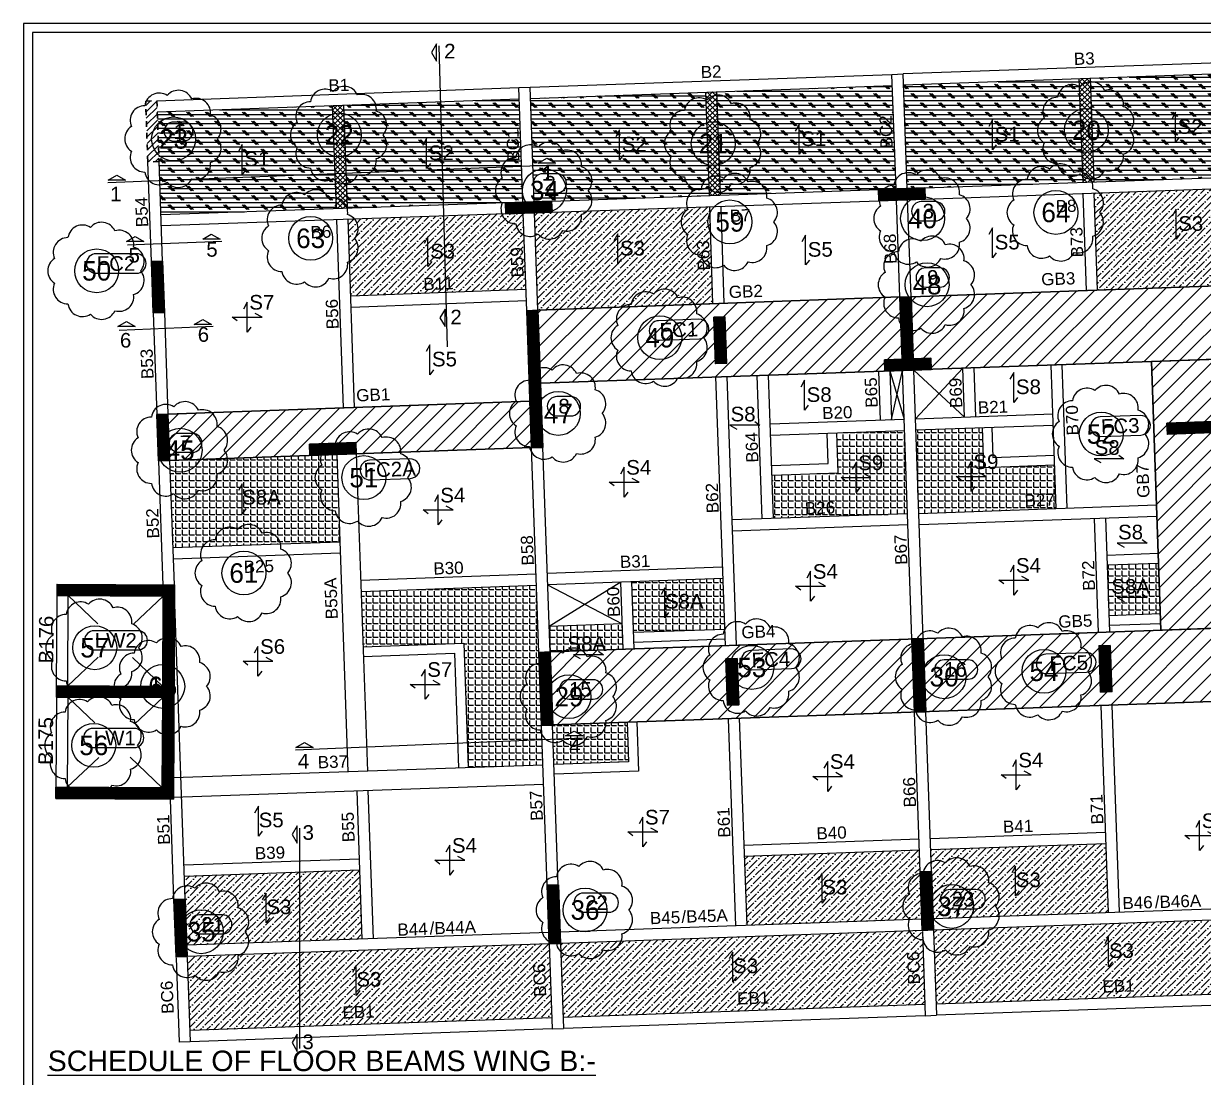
# Model space of a CAD drawing. Header units: millimetres. Extents: x 7675 to 3049577, y -133733 to 101877.
# Drawn here: x 2898307 to 2922512, y 77025 to 98635 of the extents above; entities that cross this region are included whole.
import ezdxf
from ezdxf.enums import TextEntityAlignment as Align

# ---------------------------------------------------------------- set-up
doc = ezdxf.new("R2010")
doc.units = ezdxf.units.MM
doc.header["$LTSCALE"] = 600
doc.linetypes.add('$0$DASHED2', pattern=[0.375, 0.25, -0.125])
doc.linetypes.add('Hidden', pattern=[4, 2, -2])
for name, color, linetype, lineweight in [('BEAM', 191, 'Continuous', 20), ('BEAM NO (H)', 121, 'Continuous', 20), ('BEAM NO (V)', 121, 'Continuous', 20), ('COL HATCH', 67, 'Continuous', 25), ('colno', 11, 'Continuous', 15), ('COLUMN', 84, 'Continuous', 30), ('GIRDER BEAM', 4, 'Continuous', 30), ('HATCH LIGHT_MOFA', 253, 'Continuous', 0), ('MAIN TEXT', 6, 'Continuous', 25), ('RC PARDI HATCH', 8, 'Continuous', 13), ('RCC PARDI', 2, 'Continuous', 20), ('sec', 2, 'Continuous', 13), ('SLAB', 1, 'Continuous', 25), ('SLAB MARK', 241, 'Continuous', 25), ('SLAB NO', 52, 'Continuous', 25), ('void', 45, 'Continuous', 18)]:
    doc.layers.add(name, color=color, linetype=linetype, lineweight=lineweight)
for name, color, linetype in [('S-QUERY-NOTE', 4, 'Continuous'), ('S-QUERY-WARNING', 30, 'Continuous'), ('VAA- HATCH', 7, 'Continuous')]:
    doc.layers.add(name, color=color, linetype=linetype)
doc.styles.add('ARIAL', font='arial.ttf')
pattern_1 = [(45, (2491303.62, 332757.3), (-176.7767, 176.7767), [])]
pattern_2 = [(44.684425, (2222075.1, -75728.195), (-10.0469908, 10.15827899), [])]
pattern_3 = [(45, (46286.416, -179883.063), (-10.60660172, 10.60660172), [])]
pattern_4 = [(0, (0, 0), (0, 95.25), []), (135, (47.62, -47.62), (-190.500082, -190.500082), [134.7039, -134.7039]), (135, (71.44, -47.62), (-190.500082, -190.500082), [134.7039, -134.7039]), (135, (95.25, -47.62), (-190.500082, -190.500082), [134.7039, -134.7039])]
pattern_5 = [(0, (0, 0), (0, 139.7), [101.6, -38.1]), (90, (0, 0), (-139.7, 9e-15), [101.6, -38.1])]
pattern_6 = [(44.6854249, (2233051.06, -59416.194), (-10.04716808, 10.15810365), [])]
pattern_7 = [(45, (2894726.755, 206159.45), (-53.03301, 53.03301), []), (135, (2894726.755, 206159.45), (-53.03301, -53.03301), [])]

# ---------------------------------------------------------------- blocks, each defined once
blk = doc.blocks.new('G$C8AF725FA')
at = {"layer": 'COLUMN'}
for p, q in [((-23665, -842, 11196), (-22715, -809, 11196)), ((-23657, -1072, 11196), (-23665, -842, 11196)), ((-22715, -809, 11196), (-22707, -1039, 11196)), ((-31320, -1114, 11196), (-30370, -1080, 11196)), ((-31311, -1344, 11196), (-31320, -1114, 11196)), ((-30370, -1080, 11196), (-30362, -1310, 11196)), ((-22707, -1039, 11196), (-23657, -1072, 11196)), ((-30362, -1310, 11196), (-31311, -1344, 11196)), ((-30651, -3320, 11196), (-30881, -3329, 11196)), ((-30881, -3329, 11196), (-30781, -6142, 11196)), ((-30551, -6134, 11196), (-30651, -3320, 11196)), ((-30781, -6142, 11196), (-30551, -6134, 11196)), ((-30403, -10327, 11196), (-30632, -10335, 11196)), ((-30632, -10335, 11196), (-30579, -11834, 11196)), ((-30349, -11826, 11196), (-30403, -10327, 11196)), ((-30579, -11834, 11196), (-30349, -11826, 11196)), ((-30463, -15112, 11196), (-30233, -15104, 11196)), ((-30421, -16311, 11196), (-30463, -15112, 11196)), ((-30233, -15104, 11196), (-30191, -16303, 11196)), ((-30191, -16303, 11196), (-30421, -16311, 11196))]:
    blk.add_line(p, q, dxfattribs=at)
for points in [[(-23181, -4322), (-22951, -4314), (-22996, -3041), (-23226, -3049)], [(-23541, -4335), (-22592, -4301), (-22584, -4531), (-23533, -4565)]]:
    blk.add_lwpolyline(points, close=True, dxfattribs=at)
at = {"layer": 'COLUMN', "elevation": 11196}
for points in [[(-22924, -11559), (-22695, -11551), (-22748, -10052), (-22978, -10060)], [(-22808, -14837), (-22578, -14829), (-22536, -16028), (-22766, -16036)]]:
    blk.add_lwpolyline(points, close=True, dxfattribs=at)

msp = doc.modelspace()

# ---------------------------------------------------------------- hatches: boundary and pattern name
at = {"layer": 'COL HATCH', "ltscale": 0.001}
h = msp.add_hatch(dxfattribs=at)
h.set_pattern_fill('ANSI31', color=99, scale=30, style=0)
h.paths.add_polyline_path([(2901042, 97053), (2900812, 97047), (2900857, 95798), (2901086, 95804)])
at = {"layer": 'COL HATCH', "lineweight": 0}
h = msp.add_hatch(dxfattribs=at)
h.set_pattern_fill('ANSI31', color=256, scale=4.5, angle=359.6854)
h.set_pattern_definition(pattern_6)
h.paths.add_polyline_path([(2915846, 95233), (2916795, 95267), (2916803, 95037), (2915854, 95003)])
h = msp.add_hatch(dxfattribs=at)
h.set_pattern_fill('ANSI31', color=256, scale=4.5, angle=359.6854)
h.set_pattern_definition(pattern_6)
h.paths.add_polyline_path([(2908191, 94962), (2909141, 94995), (2909149, 94765), (2908199, 94732)])
at = {"layer": 'COL HATCH'}
h = msp.add_hatch(dxfattribs=at)
h.set_pattern_fill('ANSI31', color=256, scale=120)
h.set_pattern_definition(pattern_3)
h.paths.add_polyline_path([(2901159, 93761), (2900929, 93753), (2900966, 92704), (2901196, 92712)])
at = {"layer": 'COL HATCH', "lineweight": 0}
h = msp.add_hatch(dxfattribs=at)
h.set_pattern_fill('ANSI31', color=256, scale=4.5, angle=359.6854)
h.set_pattern_definition(pattern_6)
h.paths.add_polyline_path([(2916330, 91753), (2916559, 91762), (2916515, 93034), (2916285, 93026)])
h = msp.add_hatch(dxfattribs=at)
h.set_pattern_fill('ANSI31', color=256, scale=4.5, angle=359.6854)
h.set_pattern_definition(pattern_6)
h.paths.add_polyline_path([(2908730, 89934), (2908960, 89942), (2908860, 92755), (2908630, 92747)])
at = {"layer": 'COL HATCH'}
h = msp.add_hatch(dxfattribs=at)
h.set_pattern_fill('ANSI31', color=256, scale=120)
h.set_pattern_definition([(45, (46296.276, -180161.036), (-10.60660172, 10.60660172), [])])
h.paths.add_polyline_path([(2912697, 92620), (2912467, 92612), (2912501, 91663), (2912730, 91671)])
at = {"layer": 'COL HATCH', "lineweight": 0}
h = msp.add_hatch(dxfattribs=at)
h.set_pattern_fill('ANSI31', color=256, scale=4.5, angle=359.6854)
h.set_pattern_definition(pattern_6)
h.paths.add_polyline_path([(2915970, 91741), (2916919, 91774), (2916927, 91544), (2915978, 91511)])
h = msp.add_hatch(dxfattribs=at)
h.set_pattern_fill('ANSI31', color=256, scale=4.5, angle=359.6844)
h.set_pattern_definition(pattern_2)
h.paths.add_polyline_path([(2901270, 90627), (2901040, 90619), (2901074, 89669), (2901304, 89678)])
at = {"layer": 'COL HATCH'}
h = msp.add_hatch(dxfattribs=at)
h.set_pattern_fill('ANSI31', color=256, scale=120)
h.set_pattern_definition(pattern_3)
h.paths.add_polyline_path([(2921764, 90443), (2922714, 90477), (2922722, 90247), (2921773, 90214)])
h = msp.add_hatch(dxfattribs=at)
h.set_pattern_fill('ANSI31', color=256, scale=120)
h.set_pattern_definition(pattern_3)
h.paths.add_polyline_path([(2904174, 90010), (2905123, 90043), (2905131, 89813), (2904182, 89780)])
at = {"layer": 'COL HATCH', "lineweight": 0}
h = msp.add_hatch(dxfattribs=at)
h.set_pattern_fill('ANSI31', color=256, scale=4.5, angle=359.6844)
h.set_pattern_definition(pattern_2)
h.paths.add_polyline_path([(2901163, 85043), (2898983, 85055), (2898982, 84825), (2901162, 84813), (2901152, 82963), (2898972, 82975), (2898971, 82745), (2901381, 82732), (2901405, 87122), (2898995, 87135), (2898993, 86905), (2901173, 86893)])
h = msp.add_hatch(dxfattribs=at)
h.set_pattern_fill('ANSI31', color=256, scale=4.5, angle=359.6854)
h.set_pattern_definition(pattern_6)
h.paths.add_polyline_path([(2916586, 84517), (2916816, 84525), (2916763, 86024), (2916533, 86015)])
h = msp.add_hatch(dxfattribs=at)
h.set_pattern_fill('ANSI31', color=256, scale=4.5, angle=359.6854)
h.set_pattern_definition(pattern_6)
h.paths.add_polyline_path([(2908932, 84241), (2909161, 84249), (2909108, 85748), (2908878, 85740)])
at = {"layer": 'COL HATCH'}
h = msp.add_hatch(dxfattribs=at)
h.set_pattern_fill('ANSI31', color=256, scale=120)
h.set_pattern_definition([(45, (46296.164, -180157.89), (-10.60660172, 10.60660172), [])])
h.paths.add_polyline_path([(2920600, 85884), (2920634, 84935), (2920404, 84927), (2920371, 85876)])
h = msp.add_hatch(dxfattribs=at)
h.set_pattern_fill('ANSI31', color=256, scale=120)
h.set_pattern_definition([(45, (46296.164, -180157.89), (-10.60660172, 10.60660172), [])])
h.paths.add_polyline_path([(2912945, 85613), (2912979, 84663), (2912749, 84655), (2912715, 85605)])
at = {"layer": 'COL HATCH', "lineweight": 0}
h = msp.add_hatch(dxfattribs=at)
h.set_pattern_fill('ANSI31', color=256, scale=4.5, angle=359.6854)
h.set_pattern_definition(pattern_6)
h.paths.add_polyline_path([(2916703, 81238), (2916933, 81247), (2916975, 80047), (2916745, 80039)])
h = msp.add_hatch(dxfattribs=at)
h.set_pattern_fill('ANSI31', color=256, scale=4.5, angle=359.6854)
h.set_pattern_definition(pattern_6)
h.paths.add_polyline_path([(2909048, 80963), (2909278, 80971), (2909320, 79772), (2909090, 79764)])
h = msp.add_hatch(dxfattribs=at)
h.set_pattern_fill('ANSI31', color=256, scale=4.5, angle=359.6844)
h.set_pattern_definition(pattern_2)
h.paths.add_polyline_path([(2901623, 80683), (2901393, 80675), (2901435, 79496), (2901665, 79504)])
at = {"layer": 'GIRDER BEAM', "lineweight": 20}
h = msp.add_hatch(dxfattribs=at)
h.set_pattern_fill('ANSI31', color=150, scale=2000)
h.set_pattern_definition(pattern_1)
h.paths.add_polyline_path([(2916338, 91524), (2916568, 91532), (2916515, 93034), (2916285, 93026)])
h.paths.add_polyline_path([(2923993, 91795), (2908913, 91260), (2908860, 92759), (2923940, 93301)])
h = msp.add_hatch(dxfattribs=at)
h.set_pattern_fill('ANSI31', color=150, scale=2000)
h.set_pattern_definition(pattern_1)
h.paths.add_polyline_path([(2921445, 91705), (2922944, 91758), (2923139, 86250), (2921640, 86196)])
h = msp.add_hatch(dxfattribs=at)
h.set_pattern_fill('ANSI31', color=150, scale=2000)
h.set_pattern_definition(pattern_1)
h.paths.add_polyline_path([(2901270, 90627), (2908696, 90890), (2908729, 89941), (2901304, 89678)])
h = msp.add_hatch(dxfattribs=at)
h.set_pattern_fill('ANSI31', color=150, scale=2000)
h.set_pattern_definition(pattern_1)
h.paths.add_polyline_path([(2909108, 85752), (2924188, 86287), (2924242, 84788), (2909161, 84253)])
at = {"layer": 'HATCH LIGHT_MOFA', "true_color": 0x636466, "transparency": 33554687}
h = msp.add_hatch(dxfattribs=at)
h.set_pattern_fill('CORK', color=251, scale=30)
h.set_pattern_definition(pattern_4)
h.paths.add_polyline_path([(2923786, 97635), (2920196, 97508), (2920271, 95390), (2923501, 95505), (2923501, 95505), (2923861, 95517)])
h = msp.add_hatch(dxfattribs=at)
h.set_pattern_fill('CORK', color=251, scale=30)
h.set_pattern_definition(pattern_4)
h.paths.add_polyline_path([(2912533, 97236), (2916131, 97364), (2916206, 95246), (2912608, 95118)])
h = msp.add_hatch(dxfattribs=at)
h.set_pattern_fill('CORK', color=251, scale=30)
h.set_pattern_definition(pattern_4)
h.paths.add_polyline_path([(2916361, 97372), (2919966, 97500), (2920042, 95382), (2916436, 95254)])
h = msp.add_hatch(dxfattribs=at)
h.set_pattern_fill('CORK', color=251, scale=30)
h.set_pattern_definition(pattern_4)
h.paths.add_polyline_path([(2906859, 97034), (2904878, 96962), (2904929, 95567), (2906898, 95644)])
h.paths.add_polyline_path([(2908476, 97092), (2906859, 97034), (2906898, 95644), (2908525, 95708)])
h.paths.add_polyline_path([(2906898, 95644), (2904929, 95567), (2904955, 94848), (2906919, 94917)])
h.paths.add_polyline_path([(2908525, 95708), (2906898, 95644), (2906919, 94917), (2908191, 94962), (2908551, 94974)])
h.paths.add_polyline_path([(2906542, 95752), (2907210, 95752), (2907210, 96217), (2906542, 96217)], flags=9)
h.paths.add_polyline_path([(2908554, 95746), (2908526, 96554), (2908138, 96540), (2908167, 95732)], flags=9)
h = msp.add_hatch(dxfattribs=at)
h.set_pattern_fill('CORK', color=251, scale=30)
h.set_pattern_definition(pattern_4)
h.paths.add_polyline_path([(2912303, 97228), (2908705, 97101), (2908766, 95386, -0.377692), (2908960, 95557), (2909249, 95557, -1), (2909249, 95165), (2908960, 95165, -0.357575), (2908768, 95323), (2908781, 94983), (2909141, 94995), (2912378, 95110)])
h.paths.add_polyline_path([(2909045, 95876), (2909222, 95773), (2908867, 95773)], flags=16)
h.paths.add_polyline_path([(2911146, 95931), (2910524, 95931), (2910524, 96391), (2911146, 96391)], flags=24)
h.paths.add_polyline_path([(2909172, 95341), (2908912, 95341), (2908912, 95792), (2909172, 95792)], flags=9)
h = msp.add_hatch(dxfattribs=at)
h.set_pattern_fill('CORK', color=251, scale=30)
h.set_pattern_definition(pattern_4)
h.paths.add_polyline_path([(2901050, 96823), (2904648, 96954), (2904725, 94840), (2901125, 94714)])
at = {"layer": 'HATCH LIGHT_MOFA'}
h = msp.add_hatch(dxfattribs=at)
h.set_pattern_fill('ANSI36', color=256, scale=30)
h.paths.add_polyline_path([(2920271, 95160), (2923869, 95288), (2923940, 93297), (2920342, 93170)])
h = msp.add_hatch(dxfattribs=at)
h.set_pattern_fill('ANSI36', color=256, scale=30)
h.paths.add_polyline_path([(2904963, 94619), (2908559, 94745), (2908614, 93187), (2905018, 93051)])
h = msp.add_hatch(dxfattribs=at)
h.set_pattern_fill('ANSI36', color=256, scale=30)
h.paths.add_polyline_path([(2908789, 94753), (2912386, 94880), (2912450, 92887), (2908860, 92761)])
h = msp.add_hatch(dxfattribs=at)
h.set_pattern_fill('ANGLE', color=256, scale=20)
h.set_pattern_definition(pattern_5)
h.paths.add_polyline_path([(2916382, 90292), (2916442, 88584), (2913693, 88486), (2913662, 89375), (2915020, 89424), (2914991, 90243)])
h = msp.add_hatch(dxfattribs=at)
h.set_pattern_fill('ANGLE', color=256, scale=20)
h.set_pattern_definition(pattern_5)
h.paths.add_polyline_path([(2916611, 90301), (2916672, 88592), (2919490, 88692), (2919459, 89585), (2917999, 89533), (2917970, 90349)])
h = msp.add_hatch(dxfattribs=at)
h.set_pattern_fill('ANGLE', color=256, scale=20)
h.set_pattern_definition(pattern_5)
h.paths.add_polyline_path([(2902573, 89723), (2901304, 89678), (2901367, 87889), (2904795, 88009), (2904732, 89799), (2901304, 89678), (2901284, 89677), (2902553, 89722)])
h = msp.add_hatch(dxfattribs=at)
h.set_pattern_fill('ANGLE', color=256, scale=20)
h.set_pattern_definition(pattern_5)
h.paths.add_polyline_path([(2921628, 86536), (2921591, 87573), (2920542, 87536), (2920579, 86499)])
h = msp.add_hatch(dxfattribs=at)
h.set_pattern_fill('ANGLE', color=256, scale=20)
h.set_pattern_definition(pattern_5)
h.paths.add_polyline_path([(2912694, 86219), (2912657, 87256), (2910788, 87190), (2910825, 86153)])
h = msp.add_hatch(dxfattribs=at)
h.set_pattern_fill('ANGLE', color=256, scale=20)
h.set_pattern_definition(pattern_5)
h.paths.add_polyline_path([(2907431, 83377), (2908960, 83441), (2908932, 84241), (2908878, 85740), (2908830, 87120), (2905231, 86992), (2905272, 85856), (2907341, 85929)])
h = msp.add_hatch(dxfattribs=at)
h.set_pattern_fill('ANGLE', color=256, scale=20)
h.set_pattern_definition(pattern_5)
h.paths.add_polyline_path([(2909108, 85752), (2910607, 85805), (2910589, 86325), (2909090, 86271), (2909108, 85752)])
h = msp.add_hatch(dxfattribs=at)
h.set_pattern_fill('ANGLE', color=256, scale=20)
h.set_pattern_definition(pattern_5)
h.paths.add_polyline_path([(2909190, 83443), (2909172, 83963), (2909161, 84249), (2909161, 84249), (2909161, 84249), (2909161, 84253), (2910690, 84307), (2910719, 83497)])
h.paths.add_polyline_path([(2909782, 84026), (2909427, 84026), (2909604, 84128)], flags=16)
h = msp.add_hatch(dxfattribs=at)
h.set_pattern_fill('ANSI36', color=256, scale=30)
edge = h.paths.add_edge_path()
edge.add_line((2920514, 81824), (2916917, 81696))
edge.add_line((2916917, 81696), (2916967, 80277))
edge.add_line((2916967, 80277), (2920564, 80403))
edge.add_line((2920564, 80403), (2920514, 81824))
h = msp.add_hatch(dxfattribs=at)
h.set_pattern_fill('ANSI36', color=256, scale=30)
edge = h.paths.add_edge_path()
edge.add_line((2916687, 81688), (2913091, 81560))
edge.add_line((2913091, 81560), (2913142, 80140))
edge.add_line((2913142, 80140), (2916737, 80269))
edge.add_line((2916737, 80269), (2916687, 81688))
h = msp.add_hatch(dxfattribs=at)
h.set_pattern_fill('ANSI36', color=256, scale=30)
edge = h.paths.add_edge_path()
edge.add_line((2905130, 81278), (2901606, 81153))
edge.add_line((2901606, 81153), (2901656, 79734))
edge.add_line((2901656, 79734), (2905250, 79860))
edge.add_line((2905250, 79860), (2905200, 81280))
h = msp.add_hatch(dxfattribs=at)
h.set_pattern_fill('ANSI36', color=256, scale=30)
h.paths.add_polyline_path([(2924401, 80307), (2916975, 80047), (2917029, 78528), (2924454, 78791)])
h = msp.add_hatch(dxfattribs=at)
h.set_pattern_fill('ANSI36', color=256, scale=30)
h.paths.add_polyline_path([(2916745, 80039), (2909320, 79772), (2909374, 78256), (2916799, 78520)])
h = msp.add_hatch(dxfattribs=at)
h.set_pattern_fill('ANSI36', color=256, scale=30)
edge = h.paths.add_edge_path()
edge.add_line((2909090, 79767), (2901665, 79504))
edge.add_line((2901665, 79504), (2901718, 77985))
edge.add_line((2901718, 77985), (2909144, 78247))
edge.add_line((2909144, 78247), (2909090, 79767))
at = {"layer": 'RC PARDI HATCH'}
h = msp.add_hatch(dxfattribs=at)
h.set_pattern_fill('ANSI37', color=256, scale=600)
h.set_pattern_definition(pattern_7)
h.paths.add_polyline_path([(2920196, 97508), (2919966, 97500), (2920042, 95382), (2920271, 95390)])
h = msp.add_hatch(dxfattribs=at)
h.set_pattern_fill('ANSI37', color=256, scale=600)
h.set_pattern_definition([(45, (2894726.755, 206159.45), (-53.03301, 53.03301), []), (135, (2894726.755, 206159.45), (-53.03301, -53.03301), [])])
h.paths.add_polyline_path([(2912533, 97236), (2912303, 97228), (2912378, 95110), (2912608, 95118)])
h = msp.add_hatch(dxfattribs=at)
h.set_pattern_fill('ANSI37', color=256, scale=600)
h.set_pattern_definition(pattern_7)
h.paths.add_polyline_path([(2904878, 96962), (2904648, 96954), (2904725, 94840), (2904955, 94849)])
at = {"layer": 'VAA- HATCH'}
h = msp.add_hatch(dxfattribs=at)
h.set_pattern_fill('ANSI31', color=256)
h.paths.add_polyline_path([(2911384, 86534), (2911384, 87044), (2912357, 87044), (2912357, 86534)], flags=9)
h = msp.add_hatch(dxfattribs=at)
h.set_pattern_fill('ANSI31', color=256)
h.paths.add_polyline_path([(2909406, 83569), (2909406, 84068), (2909814, 84068), (2909814, 83569)], flags=9)

# ---------------------------------------------------------------- linework, layer by layer
at = {"color": 5}
msp.add_lwpolyline([(2974419, 45004), (2974419, 98635), (2898307, 98635), (2898307, 45004)], close=True, dxfattribs=at)
at = {"color": 6}
msp.add_lwpolyline([(2974239, 45184), (2974239, 98455), (2898487, 98455), (2898487, 45184)], close=True, dxfattribs=at)
at = {"layer": 'BEAM'}
for p, q in [((2923778, 97865), (2916352, 97602)), ((2908697, 97330), (2916123, 97594)), ((2916123, 97594, 11196), (2916352, 97602)), ((2916206, 95246, 11196), (2916123, 97594, 11196)), ((2916436, 95254, 11196), (2916352, 97602, 11196)), ((2923786, 97635), (2916361, 97372)), ((2901042, 97053), (2908467, 97322)), ((2908467, 97323), (2908697, 97330)), ((2908551, 94974, 11196), (2908467, 97322, 11196)), ((2908781, 94983, 11196), (2908697, 97330, 11196)), ((2908705, 97101), (2916131, 97364)), ((2901050, 96823), (2908476, 97092)), ((2900929, 93753), (2900857, 95798)), ((2901159, 93761), (2901087, 95806)), ((2916795, 95267), (2923501, 95505)), ((2909141, 94995, 11196), (2915846, 95233, 11196)), ((2916803, 95037), (2923509, 95275)), ((2920112, 93162), (2920042, 95152)), ((2920342, 93170), (2920271, 95160)), ((2908191, 94962, 11196), (2901125, 94714, 11196)), ((2909149, 94765, 11196), (2915854, 95003, 11196)), ((2912677, 92897), (2912616, 94887)), ((2916285, 93026), (2916214, 95016)), ((2916515, 93034), (2916444, 95024)), ((2908199, 94732, 11196), (2901133, 94485, 11196)), ((2908630, 92747, 11196), (2908559, 94745, 11196)), ((2908860, 92755, 11196), (2908789, 94753, 11196)), ((2912447, 92890), (2912386, 94880)), ((2904868, 90755, 0), (2904733, 94611, 0)), ((2905098, 90763, 0), (2904963, 94619, 0)), ((2905018, 93051, 0), (2908614, 93187, 0)), ((2905026, 92822, 0), (2908623, 92957, 0)), ((2901196, 92712), (2901270, 90627)), ((2900966, 92704), (2901040, 90619)), ((2915848, 91505), (2915883, 90505)), ((2916078, 91513), (2916113, 90513)), ((2916533, 86015), (2916338, 91522)), ((2916763, 86023), (2916568, 91530)), ((2917612, 90566), (2917577, 91567)), ((2917842, 90574), (2917806, 91576)), ((2919490, 88692), (2919386, 91632)), ((2919720, 88700), (2919616, 91640)), ((2912706, 85880), (2912510, 91388)), ((2912936, 85888), (2912740, 91396)), ((2913463, 88478), (2913359, 91416)), ((2913693, 88486), (2913589, 91424)), ((2916603, 90530), (2919422, 90630)), ((2913624, 90425), (2916373, 90522)), ((2913632, 90195), (2916382, 90292)), ((2916611, 90301), (2919430, 90401)), ((2905131, 89813, 0), (2905362, 83308, 0)), ((2908878, 85740, 11196), (2908730, 89934, 11196)), ((2909108, 85748, 11196), (2908960, 89942, 11196)), ((2901074, 89669), (2901165, 87114)), ((2901304, 89678), (2901395, 87122)), ((2904732, 89799, 0), (2904962, 83293, 0)), ((2916672, 88592), (2921549, 88765)), ((2916442, 88584), (2912844, 88456)), ((2916450, 88354), (2912853, 88226)), ((2916680, 88362), (2921557, 88535)), ((2920361, 86151), (2920278, 88489)), ((2920591, 86159), (2920508, 88498)), ((2901367, 87889, 0), (2904795, 88009, 0)), ((2901375, 87659, 0), (2904803, 87779, 0)), ((2912649, 87486), (2909051, 87358)), ((2905222, 87222), (2908821, 87349)), ((2912657, 87256), (2909059, 87128)), ((2910607, 85805), (2910558, 87181)), ((2910837, 85813), (2910788, 87190)), ((2898983, 85055, -2), (2898993, 86905, -2)), ((2899213, 85054, -2), (2899223, 86904, -2)), ((2901623, 80683, -1), (2901395, 87122, -2)), ((2905230, 86992), (2908830, 87120)), ((2898983, 84826, -2), (2898971, 82976, -2)), ((2899213, 84824, -2), (2899201, 82974, -2)), ((2916703, 81238, 11196), (2916587, 84516, 11196)), ((2916933, 81247, 11196), (2916816, 84524, 11196)), ((2920564, 80403, 11196), (2920413, 84652, 11196)), ((2920794, 80411, 11196), (2920643, 84660, 11196)), ((2909048, 80963, 11196), (2908932, 84241, 11196)), ((2909278, 80971, 11196), (2909161, 84249, 11196)), ((2912759, 84380), (2912912, 80131)), ((2912989, 84389), (2913142, 80140)), ((2901383, 83173, -2), (2908960, 83436, 0)), ((2901381, 82773, -2), (2908974, 83036, 0)), ((2905143, 82900, 0), (2905250, 79860, 0)), ((2905373, 82908, 0), (2905480, 79868, 0)), ((2901393, 80675), (2901320, 82733)), ((2913082, 81790), (2916679, 81918)), ((2916908, 81926, 0), (2920506, 82054, 0)), ((2916917, 81696, 0), (2920514, 81824, 0)), ((2913091, 81560), (2916687, 81688)), ((2901598, 81383, 0), (2905192, 81510, 0)), ((2901606, 81153, 0), (2905200, 81280, 0)), ((2924393, 80537, 11196), (2916967, 80277, 11196)), ((2916737, 80269, 11196), (2909312, 80002, 11196)), ((2924401, 80307, 11196), (2916975, 80047, 11196)), ((2909082, 79994, 11196), (2901657, 79734, 11196)), ((2916745, 80039, 11196), (2909320, 79772, 11196)), ((2916746, 80019, 0), (2916807, 78290, 0)), ((2916976, 80027, 0), (2917037, 78298, 0)), ((2909090, 79764, 11196), (2901665, 79504, 11196)), ((2909090, 79764, 0), (2909152, 78018, 0)), ((2909320, 79772, 0), (2909382, 78026, 0)), ((2901436, 79476, 0), (2901497, 77747, 0)), ((2901665, 79484, 0), (2901727, 77755, 0)), ((2924454, 78791, 0), (2917029, 78528, 0)), ((2916799, 78520, 0), (2909374, 78256, 0)), ((2924462, 78561, 0), (2917037, 78298, 0)), ((2909144, 78248, 0), (2901719, 77985, 0)), ((2916807, 78290, 0), (2909382, 78026, 0)), ((2916807, 78290, 0), (2917037, 78298, 0)), ((2909152, 78018, 0), (2901727, 77755, 0)), ((2909152, 78018, 0), (2909382, 78026, 0)), ((2901727, 77755, 0), (2901497, 77747, 0))]:
    msp.add_line(p, q, dxfattribs=at)
at = {"layer": 'colno'}
for points, elevation in [([(2901385, 96617, 1), (2901385, 96226), (2901585, 96226, 1), (2901585, 96617)], 5360), ([(2908960, 95557, 1), (2908960, 95165), (2909249, 95165, 1), (2909249, 95557)], 16556), ([(2916724, 94985, 1), (2916724, 94588), (2917010, 94588, 1), (2917010, 94985)], 16556), ([(2916816, 93627, 1), (2916816, 93230), (2917103, 93230, 1), (2917103, 93627)], 11196), ([(2911336, 92543, 1), (2911351, 92143), (2912175, 92173, 1), (2912161, 92573)], 11196), ([(2909250, 90986, 1), (2909250, 90590), (2909538, 90590, 1), (2909538, 90986)], 16556), ([(2920392, 90569, 1), (2920407, 90169), (2921231, 90198, 1), (2921217, 90598)], 11196), ([(2901488, 90231, 1), (2901488, 89845), (2901772, 89845, 1), (2901772, 90231)], 5360), ([(2905405, 89679, 1), (2905419, 89279), (2906244, 89309, 1), (2906230, 89709)], -11196), ([(2899754, 86183, 1), (2899754, 85791), (2900653, 85791, 1), (2900653, 86183)], 5359), ([(2913225, 85780, 1), (2913240, 85380), (2914064, 85410, 1), (2914050, 85810)], -22392), ([(2919278, 85705, 1), (2919292, 85305), (2920117, 85334, 1), (2920102, 85734)], -11196), ([(2917194, 85587, 1), (2917194, 85191), (2917685, 85191, 1), (2917685, 85587)], -11671), ([(2909497, 85179, 1), (2909497, 84782), (2909991, 84782, 1), (2909991, 85179)], 16556), ([(2899732, 84181, 1), (2899732, 83789), (2900577, 83789, 1), (2900577, 84181)], 5359), ([(2917315, 80877, 1), (2917315, 80481), (2917840, 80481, 1), (2917840, 80877)], 5360), ([(2909794, 80804, 1), (2909794, 80412), (2910316, 80412, 1), (2910316, 80804)], 16556), ([(2901919, 80358, 1), (2901919, 79967), (2902386, 79967, 1), (2902386, 80358)], 5360)]:
    msp.add_lwpolyline(points, format="xyb", close=True, dxfattribs=dict(at, elevation=elevation))
msp.add_lwpolyline([(2899797, 93916, 1), (2899797, 93515), (2900622, 93515, 1), (2900622, 93916)], format="xyb", close=True, dxfattribs=at)
at = {"layer": 'COLUMN', "linetype": 'Hidden', "ltscale": 0.1}
msp.add_lwpolyline([(2900812, 97047), (2901042, 97053), (2901086, 95804), (2900856, 95798)], close=True, dxfattribs=at)
at = {"layer": 'COLUMN', "color": 2}
for points in [[(2900929, 93753), (2901159, 93761), (2901196, 92712), (2900966, 92704)], [(2912467, 92612), (2912697, 92620), (2912730, 91671), (2912501, 91663)], [(2921764, 90443), (2922714, 90477), (2922722, 90247), (2921773, 90214)], [(2920600, 85884), (2920634, 84935), (2920404, 84927), (2920371, 85876)], [(2912945, 85613), (2912979, 84663), (2912749, 84655), (2912715, 85605)]]:
    msp.add_lwpolyline(points, close=True, dxfattribs=at)
at = {"layer": 'COLUMN'}
for points, elevation in [([(2901040, 90619), (2901270, 90627), (2901304, 89678), (2901074, 89669)], 0), ([(2901393, 80675), (2901623, 80683), (2901665, 79504), (2901435, 79496)], -1)]:
    msp.add_lwpolyline(points, close=True, dxfattribs=dict(at, elevation=elevation))
at = {"layer": 'COLUMN', "color": 2, "elevation": 0}
msp.add_lwpolyline([(2904174, 90010), (2905123, 90043), (2905131, 89813), (2904182, 89780)], close=True, dxfattribs=at)
at = {"layer": 'COLUMN', "elevation": -2}
msp.add_lwpolyline([(2901163, 85043), (2898983, 85055), (2898982, 84825), (2901162, 84813), (2901152, 82963), (2898972, 82975), (2898971, 82745), (2901381, 82732), (2901405, 87122), (2898995, 87135), (2898993, 86905), (2901173, 86893), (2901163, 85043), (2898983, 85055), (2898982, 84825), (2901162, 84813)], dxfattribs=at)
at = {"layer": 'GIRDER BEAM'}
for points in [[(2916515, 93034), (2923940, 93297), (2923993, 91795), (2916568, 91532)], [(2916338, 91524), (2908913, 91260), (2908860, 92758), (2916285, 93030)]]:
    msp.add_lwpolyline(points, dxfattribs=at)
for points in [[(2923139, 86250), (2921640, 86196), (2921445, 91705), (2922944, 91758)], [(2924188, 86287), (2909108, 85752), (2909161, 84253), (2924242, 84788)]]:
    msp.add_lwpolyline(points, close=True, dxfattribs=at)
at = {"layer": 'GIRDER BEAM', "elevation": 0}
msp.add_lwpolyline([(2908729, 89941), (2901304, 89678), (2901270, 90627), (2908696, 90890)], close=True, dxfattribs=at)
at = {"layer": 'RCC PARDI'}
for p, q in [((2920042, 95382), (2919966, 97500)), ((2920271, 95390), (2920196, 97508)), ((2912378, 95110, 11196), (2912303, 97228, 11196)), ((2912608, 95118, 11196), (2912533, 97236, 11196)), ((2904725, 94840, 0), (2904648, 96954, 0)), ((2904955, 94849, 0), (2904878, 96962, 0))]:
    msp.add_line(p, q, dxfattribs=at)
at = {"layer": 'S-QUERY-NOTE'}
msp.add_lwpolyline([(2902063, 85043, 0.55), (2901920, 85530, 0.55), (2901537, 85862, 0.55), (2901035, 85934, 0.55), (2900574, 85724, 0.55), (2900300, 85297, 0.55), (2900300, 84790, 0.55), (2900574, 84363, 0.55), (2901035, 84153, 0.55), (2901537, 84225, 0.55), (2901920, 84557, 0.55)], format="xyb", close=True, dxfattribs=at)
msp.add_circle((2901163, 85043), 450, dxfattribs=at)
at = {"layer": 'S-QUERY-WARNING'}
for points in [[(2905684, 96352, 0.55), (2905541, 96839, 0.55), (2905158, 97171, 0.55), (2904656, 97243, 0.55), (2904195, 97032, 0.55), (2903921, 96606, 0.55), (2903921, 96099, 0.55), (2904195, 95672, 0.55), (2904656, 95461, 0.55), (2905158, 95533, 0.55), (2905541, 95866, 0.55)], [(2921011, 96445, 0.55), (2920868, 96931, 0.55), (2920485, 97263, 0.55), (2919983, 97335, 0.55), (2919521, 97125, 0.55), (2919247, 96698, 0.55), (2919247, 96191, 0.55), (2919521, 95764, 0.55), (2919983, 95554, 0.55), (2920485, 95626, 0.55), (2920868, 95958, 0.55)], [(2902284, 96271, 0.55), (2902141, 96757, 0.55), (2901758, 97090, 0.55), (2901256, 97162, 0.55), (2900795, 96951, 0.55), (2900521, 96524, 0.55), (2900521, 96017, 0.55), (2900795, 95591, 0.55), (2901256, 95380, 0.55), (2901758, 95452, 0.55), (2902141, 95784, 0.55)], [(2913356, 96173, 0.55), (2913213, 96660, 0.55), (2912830, 96992, 0.55), (2912328, 97064, 0.55), (2911866, 96853, 0.55), (2911592, 96427, 0.55), (2911592, 95920, 0.55), (2911866, 95493, 0.55), (2912328, 95282, 0.55), (2912830, 95355, 0.55), (2913213, 95687, 0.55)], [(2909893, 95210, 0.55), (2909750, 95697, 0.55), (2909367, 96029, 0.55), (2908865, 96101, 0.55), (2908404, 95891, 0.55), (2908129, 95464, 0.55), (2908129, 94957, 0.55), (2908404, 94530, 0.55), (2908865, 94320, 0.55), (2909367, 94392, 0.55), (2909750, 94724, 0.55)], [(2917651, 94638, 0.55), (2917508, 95125, 0.55), (2917125, 95457, 0.55), (2916623, 95529, 0.55), (2916162, 95319, 0.55), (2915888, 94892, 0.55), (2915888, 94385, 0.55), (2916162, 93958, 0.55), (2916623, 93748, 0.55), (2917125, 93820, 0.55), (2917508, 94152, 0.55)], [(2920386, 94762, 0.55), (2920243, 95249, 0.55), (2919860, 95581, 0.55), (2919358, 95653, 0.55), (2918896, 95442, 0.55), (2918622, 95016, 0.55), (2918622, 94509, 0.55), (2918896, 94082, 0.55), (2919358, 93871, 0.55), (2919860, 93944, 0.55), (2920243, 94276, 0.55)], [(2913698, 94569, 0.55), (2913555, 95055, 0.55), (2913172, 95387, 0.55), (2912670, 95459, 0.55), (2912209, 95249, 0.55), (2911935, 94822, 0.55), (2911935, 94315, 0.55), (2912209, 93888, 0.55), (2912670, 93678, 0.55), (2913172, 93750, 0.55), (2913555, 94082, 0.55)], [(2905097, 94232, 0.55), (2904954, 94718, 0.55), (2904571, 95050, 0.55), (2904069, 95123, 0.55), (2903607, 94912, 0.55), (2903333, 94485, 0.55), (2903333, 93978, 0.55), (2903607, 93552, 0.55), (2904069, 93341, 0.55), (2904571, 93413, 0.55), (2904954, 93745, 0.55)], [(2900707, 93565, 0.55), (2900564, 94052, 0.55), (2900181, 94384, 0.55), (2899679, 94456, 0.55), (2899218, 94246, 0.55), (2898944, 93819, 0.55), (2898944, 93312, 0.55), (2899218, 92885, 0.55), (2899679, 92675, 0.55), (2900181, 92747, 0.55), (2900564, 93079, 0.55)], [(2917743, 93280, 0.55), (2917600, 93767, 0.55), (2917217, 94099, 0.55), (2916715, 94171, 0.55), (2916254, 93960, 0.55), (2915980, 93534, 0.55), (2915980, 93027, 0.55), (2916254, 92600, 0.55), (2916715, 92389, 0.55), (2917217, 92462, 0.55), (2917600, 92794, 0.55)], [(2912259, 92194, 0.55), (2912117, 92680, 0.55), (2911733, 93012, 0.55), (2911231, 93085, 0.55), (2910770, 92874, 0.55), (2910496, 92447, 0.55), (2910496, 91940, 0.55), (2910770, 91514, 0.55), (2911231, 91303, 0.55), (2911733, 91375, 0.55), (2912117, 91707, 0.55)], [(2910178, 90640, 0.55), (2910035, 91126, 0.55), (2909652, 91458, 0.55), (2909150, 91531, 0.55), (2908689, 91320, 0.55), (2908415, 90893, 0.55), (2908415, 90386, 0.55), (2908689, 89960, 0.55), (2909150, 89749, 0.55), (2909652, 89821, 0.55), (2910035, 90153, 0.55)], [(2921316, 90220, 0.55), (2921173, 90706, 0.55), (2920789, 91038, 0.55), (2920287, 91111, 0.55), (2919826, 90900, 0.55), (2919552, 90473, 0.55), (2919552, 89966, 0.55), (2919826, 89539, 0.55), (2920287, 89329, 0.55), (2920789, 89401, 0.55), (2921173, 89733, 0.55)], [(2902419, 89886, 0.55), (2902276, 90373, 0.55), (2901893, 90705, 0.55), (2901391, 90777, 0.55), (2900929, 90566, 0.55), (2900655, 90140, 0.55), (2900655, 89633, 0.55), (2900929, 89206, 0.55), (2901391, 88995, 0.55), (2901893, 89068, 0.55), (2902276, 89400, 0.55)], [(2906188, 89325, 0.55), (2906045, 89811, 0.55), (2905662, 90144, 0.55), (2905160, 90216, 0.55), (2904699, 90005, 0.55), (2904425, 89578, 0.55), (2904425, 89071, 0.55), (2904699, 88645, 0.55), (2905160, 88434, 0.55), (2905662, 88506, 0.55), (2906045, 88838, 0.55)], [(2903727, 87368, 0.55), (2903584, 87854, 0.55), (2903201, 88186, 0.55), (2902699, 88259, 0.55), (2902238, 88048, 0.55), (2901963, 87621, 0.55), (2901963, 87114, 0.55), (2902238, 86688, 0.55), (2902699, 86477, 0.55), (2903201, 86549, 0.55), (2903584, 86881, 0.55)], [(2900668, 85836, 0.55), (2900525, 86323, 0.55), (2900142, 86655, 0.55), (2899640, 86727, 0.55), (2899179, 86517, 0.55), (2898904, 86090, 0.55), (2898904, 85583, 0.55), (2899179, 85156, 0.55), (2899640, 84945, 0.55), (2900142, 85018, 0.55), (2900525, 85350, 0.55)], [(2914148, 85431, 0.55), (2914006, 85917, 0.55), (2913622, 86249, 0.55), (2913120, 86322, 0.55), (2912659, 86111, 0.55), (2912385, 85684, 0.55), (2912385, 85177, 0.55), (2912659, 84751, 0.55), (2913120, 84540, 0.55), (2913622, 84612, 0.55), (2914006, 84944, 0.55)], [(2918093, 85241, 0.55), (2917950, 85727, 0.55), (2917567, 86059, 0.55), (2917065, 86132, 0.55), (2916604, 85921, 0.55), (2916330, 85494, 0.55), (2916330, 84987, 0.55), (2916604, 84561, 0.55), (2917065, 84350, 0.55), (2917567, 84422, 0.55), (2917950, 84754, 0.55)], [(2920142, 85353, 0.55), (2920000, 85840, 0.55), (2919616, 86172, 0.55), (2919114, 86244, 0.55), (2918653, 86034, 0.55), (2918379, 85607, 0.55), (2918379, 85100, 0.55), (2918653, 84673, 0.55), (2919114, 84463, 0.55), (2919616, 84535, 0.55), (2920000, 84867, 0.55)], [(2902063, 85043, 0.55), (2901920, 85530, 0.55), (2901537, 85862, 0.55), (2901035, 85934, 0.55), (2900574, 85724, 0.55), (2900300, 85297, 0.55), (2900300, 84790, 0.55), (2900574, 84363, 0.55), (2901035, 84153, 0.55), (2901537, 84225, 0.55), (2901920, 84557, 0.55)], [(2910397, 84832, 0.55), (2910254, 85319, 0.55), (2909871, 85651, 0.55), (2909369, 85723, 0.55), (2908907, 85513, 0.55), (2908633, 85086, 0.55), (2908633, 84579, 0.55), (2908907, 84152, 0.55), (2909369, 83942, 0.55), (2909871, 84014, 0.55), (2910254, 84346, 0.55)], [(2900647, 83834, 0.55), (2900504, 84321, 0.55), (2900121, 84653, 0.55), (2899619, 84725, 0.55), (2899157, 84515, 0.55), (2898883, 84088, 0.55), (2898883, 83581, 0.55), (2899157, 83154, 0.55), (2899619, 82944, 0.55), (2900121, 83016, 0.55), (2900504, 83348, 0.55)], [(2910726, 80457, 0.55), (2910584, 80944, 0.55), (2910200, 81276, 0.55), (2909698, 81348, 0.55), (2909237, 81137, 0.55), (2908963, 80711, 0.55), (2908963, 80204, 0.55), (2909237, 79777, 0.55), (2909698, 79566, 0.55), (2910200, 79639, 0.55), (2910584, 79971, 0.55)], [(2918248, 80531, 0.55), (2918105, 81018, 0.55), (2917722, 81350, 0.55), (2917220, 81422, 0.55), (2916759, 81211, 0.55), (2916484, 80785, 0.55), (2916484, 80277, 0.55), (2916759, 79851, 0.55), (2917220, 79640, 0.55), (2917722, 79712, 0.55), (2918105, 80044, 0.55)], [(2902852, 80012, 0.55), (2902709, 80499, 0.55), (2902326, 80831, 0.55), (2901824, 80903, 0.55), (2901363, 80692, 0.55), (2901088, 80266, 0.55), (2901088, 79759, 0.55), (2901363, 79332, 0.55), (2901824, 79121, 0.55), (2902326, 79194, 0.55), (2902709, 79526, 0.55)]]:
    msp.add_lwpolyline(points, format="xyb", close=True, dxfattribs=at)
for centre in [(2920111, 96445), (2901384, 96271), (2904784, 96352), (2912456, 96173), (2908993, 95210), (2919486, 94762), (2912798, 94569), (2916751, 94638), (2904197, 94232), (2899807, 93565), (2916843, 93280), (2911359, 92194), (2909278, 90640), (2920416, 90220), (2901519, 89886), (2905288, 89325), (2902827, 87368), (2899768, 85836), (2913248, 85431), (2917193, 85241), (2919242, 85353), (2901163, 85043), (2909497, 84832), (2899747, 83834), (2909826, 80457), (2917348, 80531), (2901952, 80012)]:
    msp.add_circle(centre, 450, dxfattribs=at)
at = {"layer": 'sec', "linetype": 'Continuous'}
for points, elevation in [([(2906780, 97867), (2906780, 98222), (2906678, 98044), (2906780, 97867)], 11196), ([(2906828, 98179), (2907000, 92006)], 11196), ([(2909222, 95773), (2908867, 95773), (2909045, 95876), (2909222, 95773)], 11196), ([(2900038, 95374), (2909216, 95736)], 11196), ([(2900396, 95421), (2900041, 95421), (2900219, 95524), (2900396, 95421)], 11196), ([(2900441, 94096), (2902375, 94176)], 0), ([(2906953, 92423), (2906953, 92778), (2906850, 92600), (2906953, 92423)], 11196), ([(2900265, 92351), (2902198, 92432)], 0), ([(2909782, 84026), (2909427, 84026), (2909604, 84128), (2909782, 84026)], 11196), ([(2903887, 83743), (2909776, 83988)], 11196), ([(2904245, 83790), (2903891, 83790), (2904068, 83893), (2904245, 83790)], 11196), ([(2903921, 81826), (2903921, 82181), (2903818, 82003), (2903921, 81826)], 11196), ([(2903968, 82138), (2903968, 77614)], 11196), ([(2903921, 77559), (2903921, 77914), (2903818, 77737), (2903921, 77559)], 11196)]:
    msp.add_lwpolyline(points, dxfattribs=dict(at, elevation=elevation))
for points in [[(2900774, 94167), (2900419, 94167), (2900596, 94269), (2900774, 94167)], [(2902337, 94212), (2901982, 94212), (2902159, 94315), (2902337, 94212)], [(2900597, 92422), (2900242, 92422), (2900420, 92525), (2900597, 92422)], [(2902160, 92467), (2901806, 92467), (2901983, 92570), (2902160, 92467)]]:
    msp.add_lwpolyline(points, dxfattribs=at)
at = {"layer": 'SLAB', "linetype": '$0$DASHED2', "ltscale": 500}
for p, q in [((2920535, 87735), (2921584, 87773)), ((2920579, 86499), (2921628, 86536)), ((2910825, 86153), (2912694, 86219))]:
    msp.add_line(p, q, dxfattribs=at)
at = {"layer": 'SLAB'}
for p, q in [((2920542, 87536), (2921591, 87573)), ((2920586, 86299), (2921635, 86336)), ((2910832, 85953), (2912701, 86019))]:
    msp.add_line(p, q, dxfattribs=at)
for points in [[(2917970, 90349), (2917999, 89533), (2919459, 89585)], [(2913662, 89375), (2915020, 89424), (2914991, 90243)], [(2910690, 84307), (2910719, 83497), (2909190, 83443)]]:
    msp.add_lwpolyline(points, dxfattribs=at)
at = {"layer": 'SLAB', "linetype": '$0$DASHED2', "ltscale": 500}
for points in [[(2918170, 90356), (2918192, 89740), (2919452, 89785)], [(2913654, 89575), (2914813, 89616), (2914791, 90236)], [(2910890, 84314), (2910926, 83305), (2909197, 83243)]]:
    msp.add_lwpolyline(points, dxfattribs=at)
at = {"layer": 'SLAB', "linetype": '$0$DASHED2', "ltscale": 500, "elevation": 11196}
msp.add_lwpolyline([(2909108, 85752), (2910607, 85805), (2910589, 86325), (2909090, 86271), (2909108, 85752), (2909108, 85752)], close=True, dxfattribs=at)
at = {"layer": 'SLAB', "linetype": '$0$DASHED2', "ltscale": 500, "elevation": 0}
msp.add_lwpolyline([(2905270, 85856), (2907341, 85929), (2907431, 83381)], dxfattribs=at)
at = {"layer": 'SLAB', "elevation": 0}
msp.add_lwpolyline([(2905277, 85656), (2907148, 85722), (2907231, 83374)], dxfattribs=at)
at = {"layer": 'SLAB MARK', "elevation": 11196}
for points in [[(2918263, 96151), (2918187, 96049), (2918187, 96662), (2918110, 96522)], [(2922016, 96307), (2921939, 96204), (2921939, 96818), (2921863, 96677)], [(2910612, 95944), (2910536, 95842), (2910536, 96455), (2910459, 96314)], [(2914293, 96058), (2914216, 95956), (2914216, 96569), (2914139, 96429)], [(2902868, 95643), (2902791, 95541), (2902791, 96154), (2902715, 96014)], [(2906652, 95768), (2906575, 95665), (2906575, 96279), (2906499, 96138)], [(2922028, 94319), (2921951, 94216), (2921951, 94830), (2921874, 94689)], [(2918263, 93936), (2918187, 93834), (2918187, 94448), (2918110, 94307)], [(2906680, 93753), (2906603, 93651), (2906603, 94264), (2906526, 94124)], [(2910574, 93811), (2910497, 93709), (2910497, 94323), (2910420, 94182)], [(2914428, 93787), (2914351, 93685), (2914351, 94299), (2914274, 94158)], [(2906718, 91538), (2906641, 91435), (2906641, 92049), (2906564, 91908)], [(2914405, 90810), (2914328, 90707), (2914328, 91321), (2914252, 91180)], [(2918698, 90969), (2918621, 90867), (2918621, 91481), (2918544, 91340)], [(2913308, 90474), (2913411, 90397), (2912797, 90397), (2912938, 90320)], [(2915462, 89121), (2915385, 89018), (2915385, 89632), (2915308, 89491)], [(2917826, 89141), (2917749, 89039), (2917749, 89653), (2917672, 89512)], [(2920779, 89788), (2920881, 89711), (2920268, 89711), (2920408, 89634)], [(2910703, 89027), (2910627, 88925), (2910627, 89538), (2910550, 89398)], [(2915181, 89248), (2915078, 89325), (2915692, 89325), (2915551, 89402)], [(2917544, 89269), (2917442, 89346), (2918056, 89346), (2917915, 89423)], [(2902867, 88687), (2902790, 88585), (2902790, 89198), (2902713, 89058)], [(2910422, 89155), (2910320, 89232), (2910933, 89232), (2910793, 89308)], [(2906888, 88457), (2906812, 88355), (2906812, 88968), (2906735, 88828)], [(2906607, 88585), (2906505, 88662), (2907118, 88662), (2906978, 88738)], [(2921257, 88053), (2921360, 87977), (2920746, 87977), (2920887, 87900)], [(2914531, 86892), (2914454, 86789), (2914454, 87403), (2914377, 87262)], [(2918698, 87016), (2918622, 86914), (2918622, 87527), (2918545, 87387)], [(2914250, 87019), (2914147, 87096), (2914761, 87096), (2914620, 87173)], [(2918417, 87144), (2918315, 87221), (2918928, 87221), (2918788, 87297)], [(2911541, 86555), (2911464, 86452), (2911464, 87066), (2911387, 86925)], [(2921257, 86940), (2921360, 86863), (2920746, 86863), (2920887, 86786)], [(2903192, 85353), (2903116, 85251), (2903116, 85864), (2903039, 85724)], [(2910099, 85766), (2910202, 85689), (2909588, 85689), (2909729, 85612)], [(2902911, 85481), (2902809, 85558), (2903422, 85558), (2903282, 85634)], [(2906621, 84880), (2906544, 84778), (2906544, 85392), (2906467, 85251)], [(2906340, 85008), (2906237, 85085), (2906851, 85085), (2906710, 85162)], [(2918748, 83025), (2918671, 82922), (2918671, 83536), (2918595, 83395)], [(2914600, 83121), (2914498, 83198), (2915111, 83198), (2914971, 83275)], [(2914881, 82994), (2914805, 82891), (2914805, 83505), (2914728, 83364)], [(2918467, 83152), (2918365, 83229), (2918978, 83229), (2918838, 83306)], [(2903201, 82076), (2903124, 81973), (2903124, 82587), (2903047, 82446)], [(2911087, 81853), (2911010, 81751), (2911010, 82364), (2910933, 82224)], [(2910806, 81981), (2910703, 82058), (2911317, 82058), (2911176, 82134)], [(2922230, 81908), (2922128, 81985), (2922741, 81985), (2922601, 82062)], [(2922511, 81781), (2922435, 81678), (2922435, 82292), (2922358, 82151)], [(2907127, 81273), (2907050, 81170), (2907050, 81784), (2906973, 81643)], [(2906846, 81400), (2906743, 81477), (2907357, 81477), (2907216, 81554)], [(2918734, 80848), (2918657, 80746), (2918657, 81359), (2918580, 81219)], [(2914765, 80699), (2914688, 80596), (2914688, 81210), (2914611, 81069)], [(2903359, 80294), (2903282, 80191), (2903282, 80805), (2903205, 80664)]]:
    msp.add_lwpolyline(points, dxfattribs=at)
at = {"layer": 'SLAB MARK'}
for points in [[(2902970, 92411), (2902893, 92309), (2902893, 92923), (2902817, 92782)], [(2902689, 92539), (2902587, 92616), (2903200, 92616), (2903059, 92693)], [(2920644, 79396), (2920568, 79293), (2920568, 79907), (2920491, 79766)], [(2912935, 79084), (2912859, 78982), (2912859, 79595), (2912782, 79455)], [(2905205, 78807), (2905128, 78705), (2905128, 79319), (2905052, 79178)]]:
    msp.add_lwpolyline(points, dxfattribs=at)
at = {"layer": 'void'}
for p, q in [((2916080, 91514), (2916373, 90522)), ((2916113, 90514), (2916338, 91523)), ((2917612, 90566), (2916568, 91530)), ((2917577, 91567), (2916603, 90530)), ((2910558, 87181), (2909090, 86271, 11196)), ((2899223, 86904, -2), (2899829, 86323, -2)), ((2909059, 87128, 11196), (2910590, 86324, -10)), ((2901173, 86893, -2), (2900560, 86317, -2)), ((2899838, 85641, -2), (2899213, 85054, -2)), ((2900543, 85638, -2), (2901163, 85043, -2)), ((2899213, 84824, -2), (2899766, 84294, -2)), ((2901162, 84813, -2), (2900589, 84276, -2)), ((2899853, 83586, -2), (2899201, 82974, -2)), ((2900496, 83593, -2), (2901152, 82963, -2))]:
    msp.add_line(p, q, dxfattribs=at)

# ---------------------------------------------------------------- block references
at = {"layer": 'COLUMN', "rotation": 0.0009998897321241}
msp.add_blockref('G$C8AF725FA', (2939511, 96076), dxfattribs=at)

# ---------------------------------------------------------------- texts
at = {"layer": 'BEAM NO (H)', "style": 'ARIAL'}
for s, p in [('B3', (2920067, 97918, 0)), ('B2', (2912412, 97647, 0)), ('B1', (2904774, 97373, 0)), ('B8', (2919695, 94895, 11196)), ('B7', (2913007, 94701, 11196)), ('B6', (2904406, 94364, 11196)), ('B11', (2906818, 93304, 0)), ('GB3', (2919534, 93402, 11196)), ('GB2', (2913124, 93143, 11196)), ('GB1', (2905480, 91023, 11196)), ('B20', (2915001, 90658, 0)), ('B21', (2918195, 90772, 0)), ('B26', (2914646, 88705, 0)), ('B27', (2919153, 88864, 0)), ('B25', (2903133, 87504, 0)), ('B31', (2910852, 87607, 0)), ('B30', (2907024, 87470, 0)), ('GB5', (2919884, 86383, 11196)), ('GB4', (2913382, 86164, 11196)), ('B37', (2904652, 83497, 11196)), ('B41', (2918710, 82174, 0)), ('B40', (2914883, 82039, 0)), ('B39', (2903362, 81630, 0)), ('B46', (2921160, 80609, 11196)), ('B45', (2911468, 80301, 11196)), ('B44', (2906286, 80064, 11196)), ('EB1', (2920771, 78898)), ('EB1', (2913273, 78654)), ('EB1', (2905178, 78366))]:
    msp.add_text(s, height=250, rotation=2.0315, dxfattribs=at).set_placement(p, align=Align.MIDDLE_CENTER)
at = {"layer": 'BEAM NO (H)', "color": 4, "style": 'ARIAL'}
for s, p in [('B176', (2898772, 86003, 11195)), ('B175', (2898761, 83923, 11195))]:
    msp.add_text(s, height=300, rotation=89.6844, dxfattribs=at).set_placement(p, align=Align.MIDDLE_CENTER)
at = {"layer": 'BEAM NO (H)', "color": 1, "style": 'ARIAL'}
for s, p in [('/B46A', (2921990, 80636)), ('/B45A', (2912278, 80336)), ('/B44A', (2907112, 80098, 11196))]:
    msp.add_text(s, height=250, rotation=2.0315, dxfattribs=at).set_placement(p, align=Align.MIDDLE_CENTER)
at = {"layer": 'BEAM NO (V)', "style": 'ARIAL'}
for s, p in [('BC2', (2916001, 96415, 22392)), ('BC1', (2908346, 96143, 22392)), ('B54', (2900730, 94770, 11196)), ('B73', (2919914, 94151, 11196)), ('B63', (2912254, 93880, 11196)), ('B68', (2916087, 94016, 11196)), ('B59', (2908432, 93740, 22392)), ('B56', (2904638, 92677, 11196)), ('B53', (2900840, 91656, 11196)), ('B65', (2915697, 91068, 11196)), ('B69', (2917431, 91062, 11196)), ('B70', (2919821, 90500, 22392)), ('B64', (2913248, 89942, 11196)), ('GB7', (2921271, 89257, 11196)), ('B62', (2912435, 88905, 11196)), ('B52', (2900956, 88386, 11196)), ('B58', (2908641, 87832, 22392)), ('B67', (2916305, 87846, 11196)), ('B72', (2920156, 87315, 11196)), ('B55A', (2904616, 86846, 11196)), ('B60', (2910409, 86776, 11196)), ('B66', (2916482, 82872, 22392)), ('B57', (2908827, 82597, 22392)), ('B71', (2920326, 82522, 22392)), ('B61', (2912673, 82251, 11196)), ('B51', (2901179, 82105, 11196)), ('B55', (2904965, 82158, 11196)), ('BC6', (2916565, 79268, 0)), ('BC6', (2908894, 79018, 0)), ('BC6', (2901253, 78667, 0))]:
    msp.add_text(s, height=250, rotation=92.0326, dxfattribs=at).set_placement(p, align=Align.MIDDLE_CENTER)
at = {"layer": 'colno', "style": 'ARIAL'}
for s, rotation, p in [('1', 0.0009, (2901501, 96421, 5360)), ('2', 0.0008, (2909110, 95360, 16556)), ('3', 0.0008, (2916868, 94788, 16556)), ('FC2', 0.0009, (2900203, 93715)), ('9', 0.0008, (2916960, 93430, 11196)), ('FC1', 2.0324, (2911750, 92358, 11196)), ('8', 0.0008, (2909395, 90790, 16556)), ('FC3', 2.0324, (2920806, 90384, 11196)), ('7', 2.0324, (2901630, 90040, 5360)), ('FC2A', 2.0324, (2905818, 89494, -11196)), ('LW2', 0, (2900199, 85986, 5359)), ('FC4', 2.0324, (2913639, 85595, -22392)), ('16', 0.0008, (2917426, 85391, -11671)), (' FC5', 2.0324, (2919691, 85519, -11196)), ('15', 0.0008, (2909730, 84983, 16556)), ('LW1', 0, (2900178, 83984, 5359)), ('22', 0.0008, (2910060, 80607, 16556)), ('23', 0.0008, (2917581, 80681, 5360)), ('21', 0.0009, (2902185, 80162, 5360))]:
    msp.add_text(s, height=300, rotation=rotation, dxfattribs=at).set_placement(p, align=Align.MIDDLE_CENTER)
at = {"layer": 'MAIN TEXT', "linetype": 'Continuous', "style": 'ARIAL'}
msp.add_text('%%USCHEDULE OF FLOOR BEAMS WING B:-', height=420, dxfattribs=at).set_placement((2904424, 77364), align=Align.MIDDLE)
at = {"layer": 'S-QUERY-NOTE'}
msp.add_text('66', height=400, dxfattribs=at).set_placement((2901163, 85043), align=Align.MIDDLE_CENTER)
at = {"layer": 'S-QUERY-WARNING'}
for s, p in [('20', (2920111, 96445)), ('23', (2901384, 96271)), ('22', (2904784, 96352)), ('21', (2912456, 96173)), ('34', (2908993, 95210)), ('64', (2919486, 94762)), ('59', (2912798, 94569)), ('40', (2916751, 94638)), ('63', (2904197, 94232)), ('50', (2899807, 93565)), ('48', (2916843, 93280)), ('49', (2911359, 92194)), ('47', (2909278, 90640)), ('52', (2920416, 90220)), ('45', (2901519, 89886)), ('51', (2905288, 89325)), ('61', (2902827, 87368)), ('57', (2899768, 85836)), ('53', (2913248, 85431)), ('30', (2917193, 85241)), ('54', (2919242, 85353)), ('15', (2901163, 85043)), ('29', (2909497, 84832)), ('56', (2899747, 83834)), ('36', (2909826, 80457)), ('37', (2917348, 80531)), ('35', (2901952, 80012))]:
    msp.add_text(s, height=400, dxfattribs=at).set_placement(p, align=Align.MIDDLE_CENTER)
at = {"layer": 'sec', "linetype": 'Continuous', "style": 'ARIAL'}
for s, p in [('2', (2906935, 97920)), ('1', (2908941, 95416, 16556)), ('1', (2900083, 94990, 11196)), ('5', (2900460, 93735, 0)), ('5', (2902056, 93855, 5360)), ('2', (2907063, 92467, 11196)), ('6', (2900284, 91991, 0)), ('6', (2901880, 92110, 5360)), ('4', (2909501, 83669, 16556)), ('4', (2903932, 83359, 11196)), ('3', (2904031, 81897)), ('3', (2904027, 77604))]:
    msp.add_text(s, height=300, dxfattribs=at).set_placement(p)
at = {"layer": 'SLAB NO', "style": 'ARIAL'}
for s, p in [('S2', (2922240, 96524, 11196)), ('S1', (2914517, 96275, 11196)), ('S1', (2918487, 96368, 11196)), ('S2', (2906876, 95985, 11196)), ('S2', (2910836, 96161, 11196)), ('S1', (2903092, 95860, 11196)), ('S3', (2922252, 94536, 11196)), ('S3', (2910798, 94029, 11196)), ('S5', (2914652, 94005, 11196)), ('S5', (2918487, 94154, 11196)), ('S3', (2906903, 93970, 11196)), ('S7', (2903194, 92920)), ('S5', (2906942, 91755, 11196)), ('S8', (2918922, 91187, 11196)), ('S8', (2914629, 91027, 11196)), ('S8', (2913068, 90628, 11196)), ('S8', (2920539, 89942, 11196)), ('S9', (2918050, 89650, 11196)), ('S4', (2910927, 89535, 11196)), ('S9', (2915686, 89629, 11196)), ('S8A', (2903187, 88922, 11196)), ('S4', (2907112, 88965, 11196)), ('S8', (2921018, 88208, 11196)), ('S4', (2918922, 87524, 11196)), ('S4', (2914755, 87400, 11196)), ('S8A', (2921018, 87094, 11196)), ('S8A', (2911861, 86789, 11196)), ('S6', (2903416, 85861, 11196)), ('S8A', (2909860, 85920, 11196)), ('S7', (2906845, 85389, 11196)), ('S4', (2915105, 83502, 11196)), ('S4', (2918972, 83533, 11196)), ('S5', (2903387, 82304, 11196)), ('S7', (2911311, 82361, 11196)), ('S7', (2922735, 82289, 11196)), ('S4', (2907351, 81781, 11196)), ('S3', (2918920, 81076, 11196)), ('S3', (2914951, 80927, 11196)), ('S3', (2903545, 80522, 11196)), ('S3', (2920830, 79624)), ('S3', (2913121, 79312)), ('S3', (2905391, 79036))]:
    msp.add_text(s, height=300, dxfattribs=at).set_placement(p, align=Align.MIDDLE_CENTER)

doc.saveas('drawing.dxf')
